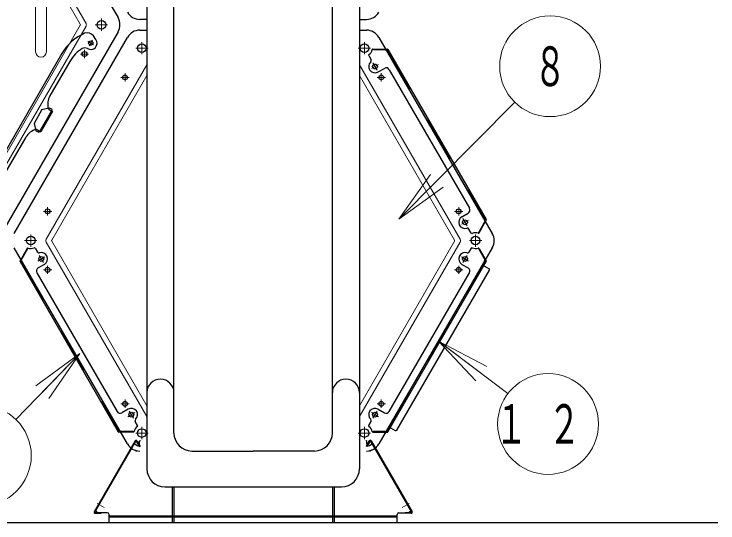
# Model space of a CAD drawing. Units: millimetres on the paper, scale 1:50. Extents: x -385 to 420, y 0 to 267.
# Drawn here: x -301.65 to -262.55, y 38.84 to 67.13 of the extents above; entities that cross this region are included whole.
import ezdxf
from ezdxf.enums import TextEntityAlignment as Align

# ---------------------------------------------------------------- set-up
doc = ezdxf.new("R2010")
doc.units = ezdxf.units.MM
doc.linetypes.add('USER1', pattern=[4.5, 2.5, -2])
doc.linetypes.add('USER2', pattern=[6, 3, -1, 1, -1])
doc.layers.add('1_50', color=7, linetype='Continuous', lineweight=25)
doc.styles.add('ＭＳ ゴシック', font='')
doc.styles.get('ＭＳ ゴシック').set_extended_font_data('MS Gothic')

msp = doc.modelspace()

# ---------------------------------------------------------------- linework, layer by layer
at = {"layer": '1_50', "color": 131}
for p, q in [((-302.165, 77.838), (-295.872, 66.938)), ((-294.266, 66.838), (-294.66, 66.838)), ((-282.466, 66.838), (-282.073, 66.838)), ((-295.872, 66.138), (-302.165, 55.238)), ((-294.66, 66.238), (-294.266, 66.238)), ((-282.466, 66.238), (-282.073, 66.238)), ((-301.645, 54.938), (-295.352, 65.838)), ((-281.38, 65.838), (-275.087, 54.938)), ((-295.352, 43.238), (-301.645, 54.138)), ((-275.087, 54.138), (-281.38, 43.238)), ((-292.866, 40.838), (-292.866, 38.838)), ((-292.776, 40.838), (-292.776, 38.838)), ((-283.956, 40.838), (-283.956, 38.838)), ((-283.866, 40.838), (-283.866, 38.838))]:
    msp.add_line(p, q, dxfattribs=at)
at = {"layer": '1_50', "color": 131, "lineweight": 13}
for p, q in [((-303.331, 76.458), (-297.65, 66.618)), ((-303.533, 76.208), (-297.968, 66.568)), ((-297.968, 66.508), (-303.533, 56.868)), ((-297.65, 66.458), (-303.331, 56.618)), ((-299.867, 54.618), (-294.266, 64.319)), ((-282.466, 64.319), (-276.866, 54.618)), ((-299.55, 54.568), (-294.266, 63.719)), ((-282.466, 63.719), (-277.183, 54.568)), ((-294.266, 44.757), (-299.867, 54.458)), ((-294.266, 45.357), (-299.55, 54.508)), ((-277.183, 54.508), (-282.466, 45.357)), ((-276.866, 54.458), (-282.466, 44.757))]:
    msp.add_line(p, q, dxfattribs=at)
at = {"layer": '1_50', "color": 21}
for p, q in [((-294.266, 74.088), (-294.266, 41.838)), ((-292.766, 43.838), (-292.766, 74.088)), ((-283.966, 43.838), (-283.966, 74.088)), ((-282.466, 74.088), (-282.466, 41.838)), ((-291.766, 42.838), (-288.366, 42.838)), ((-284.966, 42.838), (-288.366, 42.838)), ((-293.266, 40.838), (-283.466, 40.838))]:
    msp.add_line(p, q, dxfattribs=at)
at = {"layer": '1_50', "lineweight": 13}
for p, q in [((-300.451, 65.038), (-300.451, 68.038)), ((-299.851, 65.038), (-299.851, 68.038)), ((-280.276, 55.725), (-273.841, 62.238)), ((-280.276, 55.725), (-278.523, 58.21)), ((-280.276, 55.725), (-278.168, 57.859)), ((-277.812, 57.507), (-280.276, 55.725)), ((-278.081, 48.951), (-275.689, 47.141)), ((-278.081, 48.951), (-275.387, 47.54)), ((-275.99, 46.742), (-278.081, 48.951)), ((-278.081, 48.951), (-274.219, 46.029)), ((-297.988, 48.266), (-301.543, 44.593)), ((-300.434, 46.458), (-297.988, 48.266)), ((-297.988, 48.266), (-300.075, 46.11)), ((-297.988, 48.266), (-299.715, 45.763))]:
    msp.add_line(p, q, dxfattribs=at)
at = {"layer": '1_50', "linetype": 'USER2', "lineweight": 13}
for p, q in [((-296.796, 66.878), (-296.796, 66.198)), ((-296.456, 66.538), (-297.136, 66.538)), ((-294.544, 65.578), (-294.544, 64.898)), ((-282.189, 65.578), (-282.189, 64.898)), ((-294.204, 65.238), (-294.884, 65.238)), ((-281.849, 65.238), (-282.529, 65.238)), ((-300.722, 54.878), (-300.722, 54.198)), ((-276.011, 54.878), (-276.011, 54.198)), ((-300.382, 54.538), (-301.062, 54.538)), ((-275.671, 54.538), (-276.351, 54.538)), ((-294.544, 44.178), (-294.544, 43.498)), ((-282.189, 44.178), (-282.189, 43.498)), ((-294.204, 43.838), (-294.884, 43.838)), ((-281.849, 43.838), (-282.529, 43.838))]:
    msp.add_line(p, q, dxfattribs=at)
at = {"layer": '1_50', "color": 70}
for p, q in [((-297.096, 65.717), (-297.238, 65.923)), ((-298.993, 64.933), (-302.681, 58.544)), ((-298.548, 64.503), (-299.657, 62.582)), ((-299.699, 61.831), (-299.504, 61.719)), ((-299.56, 61.751), (-300.21, 60.625)), ((-299.504, 61.719), (-300.154, 60.593)), ((-300.349, 60.705), (-300.154, 60.593)), ((-302.087, 58.373), (-300.978, 60.294))]:
    msp.add_line(p, q, dxfattribs=at)
at = {"layer": '1_50', "color": 190, "linetype": 'USER2', "lineweight": 13}
for p, q in [((-297.54, 65.608), (-297.229, 65.428)), ((-297.475, 65.362), (-297.295, 65.674))]:
    msp.add_line(p, q, dxfattribs=at)
at = {"layer": '1_50', "color": 2, "linetype": 'USER2', "lineweight": 13}
for p, q in [((-297.965, 64.912), (-297.505, 64.912)), ((-297.735, 64.682), (-297.735, 65.142)), ((-281.401, 64.333), (-281.799, 64.103)), ((-281.485, 64.019), (-281.715, 64.417)), ((-295.483, 63.842), (-295.483, 63.382)), ((-281.25, 63.842), (-281.25, 63.382)), ((-295.253, 63.612), (-295.713, 63.612)), ((-281.48, 63.612), (-281.02, 63.612)), ((-299.783, 56.394), (-299.783, 55.934)), ((-276.95, 56.394), (-276.95, 55.934)), ((-299.553, 56.164), (-300.013, 56.164)), ((-277.18, 56.164), (-276.72, 56.164)), ((-276.401, 55.673), (-276.799, 55.443)), ((-276.485, 55.359), (-276.715, 55.757)), ((-300.332, 53.403), (-299.934, 53.633)), ((-300.018, 53.319), (-300.248, 53.717)), ((-276.401, 53.403), (-276.799, 53.633)), ((-276.485, 53.717), (-276.715, 53.319)), ((-299.553, 52.912), (-300.013, 52.912)), ((-299.783, 52.682), (-299.783, 53.142)), ((-277.18, 52.912), (-276.72, 52.912)), ((-276.95, 52.682), (-276.95, 53.142)), ((-295.253, 45.464), (-295.713, 45.464)), ((-295.483, 45.234), (-295.483, 45.694)), ((-281.48, 45.464), (-281.02, 45.464)), ((-281.25, 45.234), (-281.25, 45.694)), ((-295.332, 44.743), (-294.934, 44.973)), ((-295.018, 44.659), (-295.248, 45.057)), ((-281.401, 44.743), (-281.799, 44.973)), ((-281.485, 45.057), (-281.715, 44.659)), ((-295.233, 43.036), (-294.842, 42.81)), ((-281.5, 43.036), (-281.891, 42.81)), ((-297.033, 39.918), (-296.642, 39.692)), ((-279.7, 39.918), (-280.091, 39.692))]:
    msp.add_line(p, q, dxfattribs=at)
at = {"layer": '1_50', "color": 190}
for p, q in [((-281.717, 65.188), (-280.913, 65.188)), ((-280.968, 65.112), (-281.001, 65.168)), ((-280.886, 65.09), (-280.846, 65.113)), ((-280.878, 65.168), (-275.416, 55.708)), ((-281.95, 64.824), (-281.819, 64.598)), ((-281.425, 63.915), (-281.079, 64.115)), ((-280.805, 64.042), (-276.355, 56.334)), ((-276.775, 55.861), (-276.429, 56.061)), ((-275.819, 54.971), (-275.416, 55.668)), ((-275.51, 55.658), (-275.478, 55.602)), ((-275.488, 55.74), (-275.448, 55.763)), ((-276.25, 54.952), (-276.381, 55.178)), ((-300.914, 54.105), (-301.316, 53.408)), ((-300.483, 54.124), (-300.352, 53.898)), ((-276.25, 54.124), (-276.381, 53.898)), ((-275.819, 54.105), (-275.416, 53.408)), ((-301.316, 53.368), (-295.855, 43.908)), ((-301.245, 53.336), (-301.285, 53.313)), ((-301.223, 53.418), (-301.255, 53.474)), ((-299.958, 53.215), (-300.304, 53.015)), ((-280.878, 43.908), (-275.416, 53.368)), ((-276.775, 53.215), (-276.429, 53.015)), ((-275.51, 53.418), (-275.478, 53.474)), ((-275.488, 53.336), (-275.448, 53.313)), ((-300.377, 52.742), (-295.927, 45.034)), ((-280.805, 45.034), (-276.355, 52.742)), ((-295.308, 45.161), (-295.654, 44.961)), ((-281.425, 45.161), (-281.079, 44.961)), ((-294.783, 44.252), (-294.914, 44.478)), ((-281.95, 44.252), (-281.819, 44.478)), ((-295.847, 43.986), (-295.886, 43.963)), ((-295.016, 43.888), (-295.82, 43.888)), ((-295.765, 43.964), (-295.732, 43.908)), ((-281.717, 43.888), (-280.913, 43.888)), ((-280.968, 43.964), (-281.001, 43.908)), ((-280.886, 43.986), (-280.846, 43.963))]:
    msp.add_line(p, q, dxfattribs=at)
at = {"layer": '1_50', "color": 190, "linetype": 'USER1', "lineweight": 13}
for p, q in [((-281.716, 65.142), (-281.716, 65.188)), ((-281.716, 65.142), (-280.916, 65.142)), ((-280.916, 65.142), (-275.458, 55.688)), ((-275.858, 54.995), (-275.458, 55.688)), ((-275.858, 54.995), (-275.818, 54.972)), ((-300.875, 54.081), (-301.275, 53.388)), ((-300.875, 54.081), (-300.915, 54.104)), ((-275.858, 54.081), (-275.818, 54.104)), ((-275.858, 54.081), (-275.458, 53.388)), ((-301.275, 53.388), (-295.817, 43.934)), ((-280.916, 43.934), (-275.458, 53.388)), ((-295.017, 43.934), (-295.817, 43.934)), ((-295.017, 43.934), (-295.017, 43.888)), ((-281.716, 43.934), (-281.716, 43.888)), ((-281.716, 43.934), (-280.916, 43.934))]:
    msp.add_line(p, q, dxfattribs=at)
at = {"layer": '1_50', "color": 40}
for p, q in [((-300.098, 61.819), (-300.538, 61.057)), ((-299.545, 61.777), (-300.225, 60.599)), ((-300.098, 61.819), (-299.688, 61.929)), ((-299.688, 61.929), (-299.567, 61.859)), ((-300.538, 61.057), (-300.428, 60.647)), ((-300.428, 60.647), (-300.307, 60.577))]:
    msp.add_line(p, q, dxfattribs=at)
at = {"layer": '1_50', "color": 2}
for p, q in [((-280.388, 43.997), (-275.248, 52.9)), ((-275.547, 53.141), (-275.27, 52.981)), ((-280.747, 44.135), (-280.47, 43.975)), ((-294.921, 43.405), (-297.197, 39.463)), ((-294.817, 43.405), (-294.649, 43.114)), ((-281.916, 43.405), (-282.083, 43.114)), ((-281.812, 43.405), (-279.536, 39.463)), ((-294.827, 43.148), (-294.969, 43.23)), ((-294.857, 43.382), (-294.689, 43.091)), ((-294.689, 43.091), (-294.649, 43.114)), ((-294.677, 43.234), (-294.677, 43.367)), ((-282.044, 43.091), (-282.083, 43.114)), ((-282.056, 43.234), (-282.056, 43.367)), ((-281.876, 43.382), (-282.044, 43.091)), ((-281.906, 43.148), (-281.764, 43.23)), ((-297.066, 39.475), (-297.119, 39.506)), ((-279.666, 39.475), (-279.614, 39.506)), ((-297.145, 39.373), (-296.809, 39.373)), ((-296.466, 39.402), (-296.993, 39.402)), ((-296.366, 38.838), (-296.366, 39.302)), ((-296.366, 39.238), (-280.366, 39.238)), ((-296.366, 39.174), (-280.366, 39.174)), ((-280.366, 38.838), (-280.366, 39.302)), ((-280.266, 39.402), (-279.74, 39.402)), ((-279.588, 39.373), (-279.924, 39.373)), ((-280.366, 38.838), (-296.366, 38.838))]:
    msp.add_line(p, q, dxfattribs=at)
at = {"layer": '1_50', "color": 2, "lineweight": 13}
for p, q in [((-294.881, 43.382), (-297.157, 39.44)), ((-281.851, 43.382), (-279.576, 39.44))]:
    msp.add_line(p, q, dxfattribs=at)
at = {"layer": '1_50', "color": 2, "linetype": 'USER1', "lineweight": 13}
for p, q in [((-297.145, 39.419), (-296.809, 39.419)), ((-296.809, 39.419), (-296.809, 39.373)), ((-279.924, 39.419), (-279.924, 39.373)), ((-279.588, 39.419), (-279.924, 39.419))]:
    msp.add_line(p, q, dxfattribs=at)
at = {"layer": '1_50'}
msp.add_line((-262.552, 38.838), (-347.106, 38.838), dxfattribs=at)
at = {"layer": '1_50', "lineweight": 13}
for centre in [(-271.873, 64.23), (-271.986, 44.34), (-303.491, 42.581)]:
    msp.add_circle(centre, 2.8, dxfattribs=at)
at = {"layer": '1_50', "color": 131}
for centre in [(-296.796, 66.538), (-294.544, 65.238), (-282.189, 65.238), (-300.722, 54.538), (-276.011, 54.538), (-294.544, 43.838), (-282.189, 43.838)]:
    msp.add_circle(centre, 0.24, dxfattribs=at)
at = {"layer": '1_50', "color": 190}
msp.add_circle((-297.385, 65.518), 0.12, dxfattribs=at)
at = {"layer": '1_50', "color": 2}
for centre in [(-297.735, 64.912), (-281.6, 64.218), (-295.483, 63.612), (-281.25, 63.612), (-299.783, 56.164), (-276.95, 56.164), (-276.6, 55.558), (-300.133, 53.518), (-276.6, 53.518), (-299.783, 52.912), (-276.95, 52.912), (-295.483, 45.464), (-281.25, 45.464), (-295.133, 44.858), (-281.6, 44.858)]:
    msp.add_circle(centre, 0.135, dxfattribs=at)
at = {"layer": '1_50', "color": 131}
for centre, start, end in [((-296.565, 66.538), 330, 30), ((-294.66, 67.638), 210, 270), ((-282.073, 67.638), 270, 330), ((-294.66, 65.438), 90, 150), ((-282.073, 65.438), 30, 90), ((-275.78, 54.538), 330, 30), ((-294.66, 43.638), 210, 270), ((-282.073, 43.638), 270, 330)]:
    msp.add_arc(centre, 0.8, start, end, dxfattribs=at)
at = {"layer": '1_50', "color": 131, "lineweight": 13}
for centre, radius, start, end in [((-298.02, 66.538), 0.06, 330, 30), ((-297.789, 66.538), 0.16, 330, 30), ((-299.729, 54.538), 0.16, 150, 210), ((-299.498, 54.538), 0.06, 150, 210), ((-277.235, 54.538), 0.06, 330, 30), ((-277.004, 54.538), 0.16, 330, 30)]:
    msp.add_arc(centre, radius, start, end, dxfattribs=at)
at = {"layer": '1_50', "color": 70}
for centre, radius, start, end in [((-297.568, 65.696), 0.4, 34.5491, 113.5555), ((-296.644, 63.576), 2.713, 113.5555, 150), ((-297.385, 65.518), 0.35, 240, 34.5491), ((-296.816, 63.503), 2, 121.3056, 150), ((-297.705, 64.964), 0.29, 60, 121.3056), ((-298.878, 62.132), 0.9, 150, 195.5225), ((-299.649, 61.918), 0.1, 195.5225, 240), ((-300.199, 59.844), 0.9, 104.4775, 150), ((-300.399, 60.619), 0.1, 60, 104.4775)]:
    msp.add_arc(centre, radius, start, end, dxfattribs=at)
at = {"layer": '1_50', "lineweight": 13}
msp.add_arc((-300.151, 65.038), 0.3, 180, 0, dxfattribs=at)
at = {"layer": '1_50', "color": 190}
for centre, radius, start, end in [((-282.189, 65.238), 0.44, 304.7802, 349.1931), ((-281.717, 65.148), 0.04, 90, 169.1931), ((-281.035, 65.148), 0.04, 30, 90), ((-280.916, 65.142), 0.06, 210, 300), ((-280.913, 65.148), 0.04, 30, 90), ((-281.915, 64.844), 0.04, 124.7802, 210), ((-281.906, 64.548), 0.1, 312.8396, 30), ((-281.6, 64.218), 0.35, 132.8396, 300), ((-280.979, 63.942), 0.2, 30, 120), ((-276.529, 56.234), 0.2, 300, 30), ((-276.6, 55.558), 0.35, 120, 287.1604), ((-275.458, 55.688), 0.06, 120, 210), ((-275.512, 55.582), 0.04, 330, 30), ((-275.451, 55.688), 0.04, 330, 30), ((-276.467, 55.128), 0.1, 30, 107.1604), ((-276.216, 54.972), 0.04, 210, 295.2198), ((-276.011, 54.538), 0.44, 70.8069, 115.2198), ((-275.853, 54.991), 0.04, 250.8069, 330), ((-300.88, 54.085), 0.04, 70.8069, 150), ((-300.722, 54.538), 0.44, 250.8069, 295.2198), ((-300.517, 54.104), 0.04, 30, 115.2198), ((-276.216, 54.104), 0.04, 64.7802, 150), ((-276.011, 54.538), 0.44, 244.7802, 289.1931), ((-275.853, 54.085), 0.04, 30, 109.1931), ((-300.266, 53.948), 0.1, 210, 287.1604), ((-300.133, 53.518), 0.35, 300, 107.1604), ((-276.6, 53.518), 0.35, 72.8396, 240), ((-276.467, 53.948), 0.1, 252.8396, 330), ((-301.282, 53.388), 0.04, 150, 210), ((-301.221, 53.494), 0.04, 150, 210), ((-301.275, 53.388), 0.06, 300, 30), ((-275.458, 53.388), 0.06, 150, 240), ((-275.512, 53.494), 0.04, 330, 30), ((-275.451, 53.388), 0.04, 330, 30), ((-300.204, 52.842), 0.2, 120, 210), ((-276.529, 52.842), 0.2, 330, 60), ((-295.754, 45.134), 0.2, 210, 300), ((-295.133, 44.858), 0.35, 312.8396, 120), ((-281.6, 44.858), 0.35, 60, 227.1604), ((-280.979, 45.134), 0.2, 240, 330), ((-294.827, 44.528), 0.1, 132.8396, 210), ((-281.906, 44.528), 0.1, 330, 47.1604), ((-294.544, 43.838), 0.44, 124.7802, 169.1931), ((-294.818, 44.232), 0.04, 304.7802, 30), ((-281.915, 44.232), 0.04, 150, 235.2198), ((-282.189, 43.838), 0.44, 10.8069, 55.2198), ((-295.82, 43.928), 0.04, 210, 270), ((-295.817, 43.934), 0.06, 30, 120), ((-295.698, 43.928), 0.04, 210, 270), ((-295.016, 43.928), 0.04, 270, 349.1931), ((-281.717, 43.928), 0.04, 190.8069, 270), ((-281.035, 43.928), 0.04, 270, 330), ((-280.916, 43.934), 0.06, 60, 150), ((-280.913, 43.928), 0.04, 270, 330)]:
    msp.add_arc(centre, radius, start, end, dxfattribs=at)
at = {"layer": '1_50', "color": 40}
for centre, start, end in [((-299.597, 61.807), 330, 60), ((-300.277, 60.629), 240, 330)]:
    msp.add_arc(centre, 0.06, start, end, dxfattribs=at)
at = {"layer": '1_50', "color": 2}
for centre, radius, start, end in [((-275.3, 52.93), 0.06, 330, 60), ((-280.44, 44.027), 0.06, 240, 330), ((-294.869, 43.375), 0.06, 30, 150), ((-294.637, 43.367), 0.04, 78.8123, 180), ((-282.096, 43.367), 0.04, 0, 101.1877), ((-281.864, 43.375), 0.06, 30, 150), ((-294.869, 43.375), 0.014, 30, 150), ((-294.777, 43.234), 0.1, 240, 0), ((-281.956, 43.234), 0.1, 180, 300), ((-281.864, 43.375), 0.014, 30, 150), ((-297.145, 39.433), 0.06, 150, 270), ((-297.145, 39.433), 0.014, 150, 270), ((-297.166, 39.302), 0.2, 30, 60), ((-296.466, 39.302), 0.1, 0, 90), ((-280.266, 39.302), 0.1, 90, 180), ((-279.566, 39.302), 0.2, 120, 150), ((-279.588, 39.433), 0.06, 270, 30), ((-279.588, 39.433), 0.014, 270, 30)]:
    msp.add_arc(centre, radius, start, end, dxfattribs=at)
at = {"layer": '1_50', "color": 21}
for centre, radius, start, end in [((-293.516, 46.088), 0.75, 0, 180), ((-283.216, 46.088), 0.75, 0, 180), ((-291.766, 43.838), 1, 180, 270), ((-284.966, 43.838), 1, 270, 0), ((-293.266, 41.838), 1, 180, 270), ((-283.466, 41.838), 1, 270, 0)]:
    msp.add_arc(centre, radius, start, end, dxfattribs=at)

# ---------------------------------------------------------------- texts
at = {"layer": '1_50', "style": 'ＭＳ ゴシック', "width": 0.6}
msp.add_text('８', height=2.199, dxfattribs=at).set_placement((-271.873, 64.23), align=Align.MIDDLE_CENTER)
at = {"layer": '1_50', "insert": (-271.986, 44.34), "char_height": 2.199, "attachment_point": 5, "style": 'ＭＳ ゴシック'}
msp.add_mtext('\\T1.64;\\W0.6;１２', dxfattribs=at)

doc.saveas('drawing.dxf')
